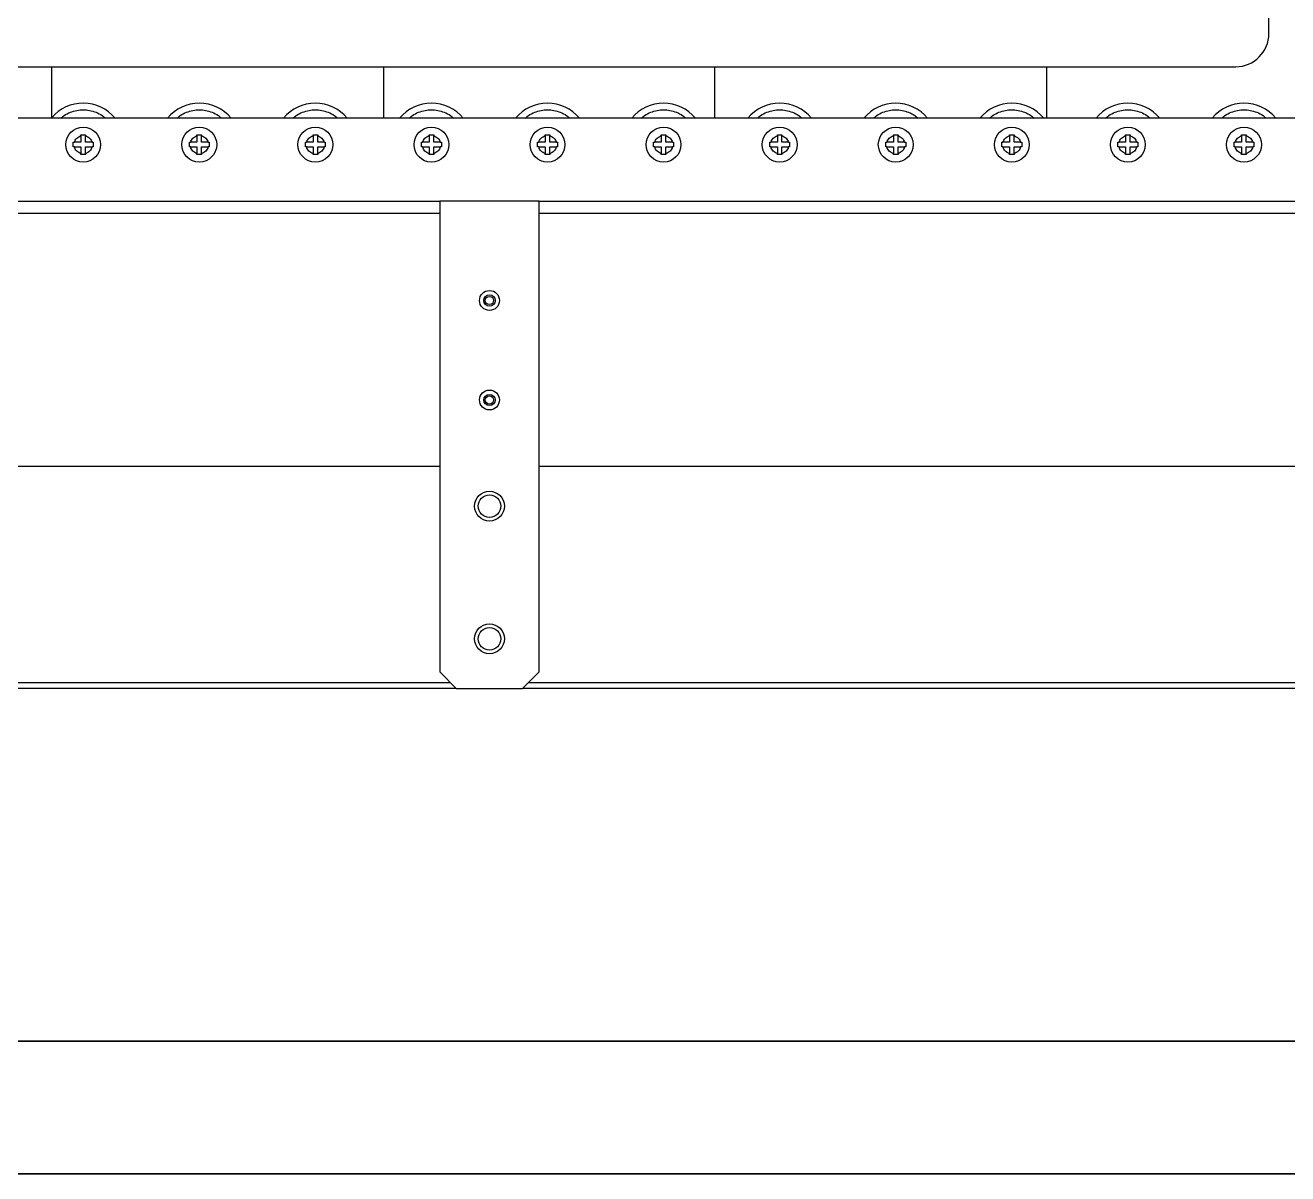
# Model space of a CAD drawing. Header units: millimetres. Extents: x 914 to 910632, y -176 to 682692.
# Drawn here: x 29562.8 to 29943.4, y 7550.1 to 7896.4 of the extents above; entities that cross this region are included whole.
import ezdxf

# ---------------------------------------------------------------- set-up
doc = ezdxf.new("R2010")
doc.units = ezdxf.units.MM
doc.layers.add('画图', color=3, linetype='Continuous', lineweight=30)

# ---------------------------------------------------------------- blocks, each defined once
blk = doc.blocks.new('SDHGSJH')
at = {"color": 7, "linetype": 'Continuous', "lineweight": 30}
for p, q in [((-1842, 504.71), (-1442, 504.71)), ((-1442, 504.71), (-1447, 499.71)), ((-1422, 504.71), (-1442, 504.71)), ((-1417, 499.71), (-1422, 504.71)), ((-1422, 504.71), (-1022, 504.71)), ((-1447, 499.71), (-1447, 357.71)), ((-1417, 357.71), (-1417, 499.71)), ((-1429.9, 447.04), (-1429.9, 447.19)), ((-1447, 437.71), (-1837, 437.71)), ((-1027, 437.71), (-1417, 437.71)), ((-1837, 361.45), (-1447, 361.45)), ((-1417, 361.45), (-1027, 361.45)), ((-1447, 357.71), (-1837, 357.71)), ((-1447, 357.71), (-1417, 357.71)), ((-1027, 357.71), (-1417, 357.71)), ((-1660.2, 343.37), (-1660.2, 343.71)), ((-1660.2, 343.71), (-1658.8, 343.71)), ((-1660.2, 343.37), (-1660.2, 341.41)), ((-1658.8, 343.71), (-1658.8, 343.37)), ((-1658.8, 341.41), (-1658.8, 343.37)), ((-1625.2, 343.37), (-1625.2, 343.71)), ((-1625.2, 343.71), (-1623.8, 343.71)), ((-1625.2, 343.37), (-1625.2, 341.41)), ((-1623.8, 343.71), (-1623.8, 343.37)), ((-1623.8, 341.41), (-1623.8, 343.37)), ((-1590.2, 343.37), (-1590.2, 343.71)), ((-1590.2, 343.71), (-1588.8, 343.71)), ((-1590.2, 343.37), (-1590.2, 341.41)), ((-1588.8, 343.71), (-1588.8, 343.37)), ((-1588.8, 341.41), (-1588.8, 343.37)), ((-1555.2, 343.37), (-1555.2, 343.71)), ((-1555.2, 343.71), (-1553.8, 343.71)), ((-1555.2, 343.37), (-1555.2, 341.41)), ((-1553.8, 343.71), (-1553.8, 343.37)), ((-1553.8, 341.41), (-1553.8, 343.37)), ((-1520.2, 343.37), (-1520.2, 343.71)), ((-1520.2, 343.71), (-1518.8, 343.71)), ((-1520.2, 343.37), (-1520.2, 341.41)), ((-1518.8, 343.71), (-1518.8, 343.37)), ((-1518.8, 341.41), (-1518.8, 343.37)), ((-1485.2, 343.37), (-1485.2, 343.71)), ((-1485.2, 343.71), (-1483.8, 343.71)), ((-1485.2, 343.37), (-1485.2, 341.41)), ((-1483.8, 343.71), (-1483.8, 343.37)), ((-1483.8, 341.41), (-1483.8, 343.37)), ((-1450.2, 343.37), (-1450.2, 343.71)), ((-1450.2, 343.71), (-1448.8, 343.71)), ((-1450.2, 343.37), (-1450.2, 341.41)), ((-1448.8, 343.71), (-1448.8, 343.37)), ((-1448.8, 341.41), (-1448.8, 343.37)), ((-1415.2, 343.37), (-1415.2, 343.71)), ((-1415.2, 343.71), (-1413.8, 343.71)), ((-1415.2, 343.37), (-1415.2, 341.41)), ((-1413.8, 343.71), (-1413.8, 343.37)), ((-1413.8, 341.41), (-1413.8, 343.37)), ((-1380.2, 343.37), (-1380.2, 343.71)), ((-1380.2, 343.71), (-1378.8, 343.71)), ((-1380.2, 343.37), (-1380.2, 341.41)), ((-1378.8, 343.71), (-1378.8, 343.37)), ((-1378.8, 341.41), (-1378.8, 343.37)), ((-1345.2, 343.37), (-1345.2, 343.71)), ((-1345.2, 343.71), (-1343.8, 343.71)), ((-1345.2, 343.37), (-1345.2, 341.41)), ((-1343.8, 343.71), (-1343.8, 343.37)), ((-1343.8, 341.41), (-1343.8, 343.37)), ((-1310.2, 343.37), (-1310.2, 343.71)), ((-1310.2, 343.71), (-1308.8, 343.71)), ((-1310.2, 343.37), (-1310.2, 341.41)), ((-1308.8, 343.71), (-1308.8, 343.37)), ((-1308.8, 341.41), (-1308.8, 343.37)), ((-1662.5, 341.41), (-1662.16, 341.41)), ((-1662.5, 340.01), (-1662.5, 341.41)), ((-1662.16, 340.01), (-1662.5, 340.01)), ((-1660.2, 341.41), (-1662.16, 341.41)), ((-1662.16, 340.01), (-1660.2, 340.01)), ((-1660.2, 340.01), (-1660.2, 338.05)), ((-1656.84, 341.41), (-1658.8, 341.41)), ((-1658.8, 338.05), (-1658.8, 340.01)), ((-1658.8, 340.01), (-1656.84, 340.01)), ((-1656.84, 341.41), (-1656.5, 341.41)), ((-1656.5, 340.01), (-1656.84, 340.01)), ((-1656.5, 341.41), (-1656.5, 340.01)), ((-1627.5, 341.41), (-1627.16, 341.41)), ((-1627.5, 340.01), (-1627.5, 341.41)), ((-1627.16, 340.01), (-1627.5, 340.01)), ((-1625.2, 341.41), (-1627.16, 341.41)), ((-1627.16, 340.01), (-1625.2, 340.01)), ((-1625.2, 340.01), (-1625.2, 338.05)), ((-1621.84, 341.41), (-1623.8, 341.41)), ((-1623.8, 338.05), (-1623.8, 340.01)), ((-1623.8, 340.01), (-1621.84, 340.01)), ((-1621.84, 341.41), (-1621.5, 341.41)), ((-1621.5, 340.01), (-1621.84, 340.01)), ((-1621.5, 341.41), (-1621.5, 340.01)), ((-1592.5, 341.41), (-1592.16, 341.41)), ((-1592.5, 340.01), (-1592.5, 341.41)), ((-1592.16, 340.01), (-1592.5, 340.01)), ((-1590.2, 341.41), (-1592.16, 341.41)), ((-1592.16, 340.01), (-1590.2, 340.01)), ((-1590.2, 340.01), (-1590.2, 338.05)), ((-1586.84, 341.41), (-1588.8, 341.41)), ((-1588.8, 338.05), (-1588.8, 340.01)), ((-1588.8, 340.01), (-1586.84, 340.01)), ((-1586.84, 341.41), (-1586.5, 341.41)), ((-1586.5, 340.01), (-1586.84, 340.01)), ((-1586.5, 341.41), (-1586.5, 340.01)), ((-1557.5, 341.41), (-1557.16, 341.41)), ((-1557.5, 340.01), (-1557.5, 341.41)), ((-1557.16, 340.01), (-1557.5, 340.01)), ((-1555.2, 341.41), (-1557.16, 341.41)), ((-1557.16, 340.01), (-1555.2, 340.01)), ((-1555.2, 340.01), (-1555.2, 338.05)), ((-1551.84, 341.41), (-1553.8, 341.41)), ((-1553.8, 338.05), (-1553.8, 340.01)), ((-1553.8, 340.01), (-1551.84, 340.01)), ((-1551.84, 341.41), (-1551.5, 341.41)), ((-1551.5, 340.01), (-1551.84, 340.01)), ((-1551.5, 341.41), (-1551.5, 340.01)), ((-1522.5, 341.41), (-1522.16, 341.41)), ((-1522.5, 340.01), (-1522.5, 341.41)), ((-1522.16, 340.01), (-1522.5, 340.01)), ((-1520.2, 341.41), (-1522.16, 341.41)), ((-1522.16, 340.01), (-1520.2, 340.01)), ((-1520.2, 340.01), (-1520.2, 338.05)), ((-1516.84, 341.41), (-1518.8, 341.41)), ((-1518.8, 338.05), (-1518.8, 340.01)), ((-1518.8, 340.01), (-1516.84, 340.01)), ((-1516.84, 341.41), (-1516.5, 341.41)), ((-1516.5, 340.01), (-1516.84, 340.01)), ((-1516.5, 341.41), (-1516.5, 340.01)), ((-1487.5, 341.41), (-1487.16, 341.41)), ((-1487.5, 340.01), (-1487.5, 341.41)), ((-1487.16, 340.01), (-1487.5, 340.01)), ((-1485.2, 341.41), (-1487.16, 341.41)), ((-1487.16, 340.01), (-1485.2, 340.01)), ((-1485.2, 340.01), (-1485.2, 338.05)), ((-1481.84, 341.41), (-1483.8, 341.41)), ((-1483.8, 338.05), (-1483.8, 340.01)), ((-1483.8, 340.01), (-1481.84, 340.01)), ((-1481.84, 341.41), (-1481.5, 341.41)), ((-1481.5, 340.01), (-1481.84, 340.01)), ((-1481.5, 341.41), (-1481.5, 340.01)), ((-1452.5, 341.41), (-1452.16, 341.41)), ((-1452.5, 340.01), (-1452.5, 341.41)), ((-1452.16, 340.01), (-1452.5, 340.01)), ((-1450.2, 341.41), (-1452.16, 341.41)), ((-1452.16, 340.01), (-1450.2, 340.01)), ((-1450.2, 340.01), (-1450.2, 338.05)), ((-1446.84, 341.41), (-1448.8, 341.41)), ((-1448.8, 338.05), (-1448.8, 340.01)), ((-1448.8, 340.01), (-1446.84, 340.01)), ((-1446.84, 341.41), (-1446.5, 341.41)), ((-1446.5, 340.01), (-1446.84, 340.01)), ((-1446.5, 341.41), (-1446.5, 340.01)), ((-1417.5, 341.41), (-1417.16, 341.41)), ((-1417.5, 340.01), (-1417.5, 341.41)), ((-1417.16, 340.01), (-1417.5, 340.01)), ((-1415.2, 341.41), (-1417.16, 341.41)), ((-1417.16, 340.01), (-1415.2, 340.01)), ((-1415.2, 340.01), (-1415.2, 338.05)), ((-1411.84, 341.41), (-1413.8, 341.41)), ((-1413.8, 338.05), (-1413.8, 340.01)), ((-1413.8, 340.01), (-1411.84, 340.01)), ((-1411.84, 341.41), (-1411.5, 341.41)), ((-1411.5, 340.01), (-1411.84, 340.01)), ((-1411.5, 341.41), (-1411.5, 340.01)), ((-1382.5, 341.41), (-1382.16, 341.41)), ((-1382.5, 340.01), (-1382.5, 341.41)), ((-1382.16, 340.01), (-1382.5, 340.01)), ((-1380.2, 341.41), (-1382.16, 341.41)), ((-1382.16, 340.01), (-1380.2, 340.01)), ((-1380.2, 340.01), (-1380.2, 338.05)), ((-1376.84, 341.41), (-1378.8, 341.41)), ((-1378.8, 338.05), (-1378.8, 340.01)), ((-1378.8, 340.01), (-1376.84, 340.01)), ((-1376.84, 341.41), (-1376.5, 341.41)), ((-1376.5, 340.01), (-1376.84, 340.01)), ((-1376.5, 341.41), (-1376.5, 340.01)), ((-1347.5, 341.41), (-1347.16, 341.41)), ((-1347.5, 340.01), (-1347.5, 341.41)), ((-1347.16, 340.01), (-1347.5, 340.01)), ((-1345.2, 341.41), (-1347.16, 341.41)), ((-1347.16, 340.01), (-1345.2, 340.01)), ((-1345.2, 340.01), (-1345.2, 338.05)), ((-1341.84, 341.41), (-1343.8, 341.41)), ((-1343.8, 338.05), (-1343.8, 340.01)), ((-1343.8, 340.01), (-1341.84, 340.01)), ((-1341.84, 341.41), (-1341.5, 341.41)), ((-1341.5, 340.01), (-1341.84, 340.01)), ((-1341.5, 341.41), (-1341.5, 340.01)), ((-1312.5, 341.41), (-1312.16, 341.41)), ((-1312.5, 340.01), (-1312.5, 341.41)), ((-1312.16, 340.01), (-1312.5, 340.01)), ((-1310.2, 341.41), (-1312.16, 341.41)), ((-1312.16, 340.01), (-1310.2, 340.01)), ((-1310.2, 340.01), (-1310.2, 338.05)), ((-1306.84, 341.41), (-1308.8, 341.41)), ((-1308.8, 338.05), (-1308.8, 340.01)), ((-1308.8, 340.01), (-1306.84, 340.01)), ((-1306.84, 341.41), (-1306.5, 341.41)), ((-1306.5, 340.01), (-1306.84, 340.01)), ((-1306.5, 341.41), (-1306.5, 340.01)), ((-1660.2, 337.71), (-1660.2, 338.05)), ((-1658.8, 337.71), (-1660.2, 337.71)), ((-1658.8, 338.05), (-1658.8, 337.71)), ((-1625.2, 337.71), (-1625.2, 338.05)), ((-1623.8, 337.71), (-1625.2, 337.71)), ((-1623.8, 338.05), (-1623.8, 337.71)), ((-1590.2, 337.71), (-1590.2, 338.05)), ((-1588.8, 337.71), (-1590.2, 337.71)), ((-1588.8, 338.05), (-1588.8, 337.71)), ((-1555.2, 337.71), (-1555.2, 338.05)), ((-1553.8, 337.71), (-1555.2, 337.71)), ((-1553.8, 338.05), (-1553.8, 337.71)), ((-1520.2, 337.71), (-1520.2, 338.05)), ((-1518.8, 337.71), (-1520.2, 337.71)), ((-1518.8, 338.05), (-1518.8, 337.71)), ((-1485.2, 337.71), (-1485.2, 338.05)), ((-1483.8, 337.71), (-1485.2, 337.71)), ((-1483.8, 338.05), (-1483.8, 337.71)), ((-1450.2, 337.71), (-1450.2, 338.05)), ((-1448.8, 337.71), (-1450.2, 337.71)), ((-1448.8, 338.05), (-1448.8, 337.71)), ((-1415.2, 337.71), (-1415.2, 338.05)), ((-1413.8, 337.71), (-1415.2, 337.71)), ((-1413.8, 338.05), (-1413.8, 337.71)), ((-1380.2, 337.71), (-1380.2, 338.05)), ((-1378.8, 337.71), (-1380.2, 337.71)), ((-1378.8, 338.05), (-1378.8, 337.71)), ((-1345.2, 337.71), (-1345.2, 338.05)), ((-1343.8, 337.71), (-1345.2, 337.71)), ((-1343.8, 338.05), (-1343.8, 337.71)), ((-1310.2, 337.71), (-1310.2, 338.05)), ((-1308.8, 337.71), (-1310.2, 337.71)), ((-1308.8, 338.05), (-1308.8, 337.71)), ((-1819.5, 332.71), (-981, 332.71)), ((-1600, 317.21), (-1600, 332.71)), ((-1500, 332.71), (-1500, 317.21)), ((-1400, 317.21), (-1400, 332.71)), ((-1300, 332.59), (-1300, 317.21)), ((-987, 317.21), (-1657, 317.21)), ((-1667, 307.21), (-1667, 162.21))]:
    blk.add_line(p, q, dxfattribs=at)
at = {"color": 8, "linetype": 'Continuous', "lineweight": 30}
for p, q in [((-1840.26, 502.98), (-1443.74, 502.98)), ((-1420.26, 502.98), (-1023.74, 502.98))]:
    blk.add_line(p, q, dxfattribs=at)
at = {"color": 7, "linetype": 'Continuous', "lineweight": 30}
for centre, radius in [((-1432, 489.71), 4.5), ((-1432, 489.71), 3.4), ((-1432, 449.71), 4.5), ((-1432, 449.71), 3.4), ((-1432, 417.71), 3), ((-1432, 417.71), 1.7), ((-1432, 417.71), 1.25), ((-1432, 387.71), 3), ((-1432, 387.71), 1.7), ((-1432, 387.71), 1.25), ((-1659.5, 340.71), 5.25), ((-1624.5, 340.71), 5.25), ((-1589.5, 340.71), 5.25), ((-1554.5, 340.71), 5.25), ((-1519.5, 340.71), 5.25), ((-1484.5, 340.71), 5.25), ((-1449.5, 340.71), 5.25), ((-1414.5, 340.71), 5.25), ((-1379.5, 340.71), 5.25), ((-1344.5, 340.71), 5.25), ((-1309.5, 340.71), 5.25)]:
    blk.add_circle(centre, radius, dxfattribs=at)
for centre, radius, start, end in [((-1659.5, 340.71), 12.5, 219.7918, 320.2082), ((-1624.5, 340.71), 12.5, 219.7918, 320.2082), ((-1589.5, 340.71), 12.5, 219.7918, 320.2082), ((-1554.5, 340.71), 12.5, 219.7918, 320.2082), ((-1519.5, 340.71), 12.5, 219.7918, 320.2082), ((-1484.5, 340.71), 12.5, 219.7918, 320.2082), ((-1449.5, 340.71), 12.5, 219.7918, 320.2082), ((-1414.5, 340.71), 12.5, 219.7918, 320.2082), ((-1379.5, 340.71), 12.5, 219.7918, 320.2082), ((-1344.5, 340.71), 12.5, 219.7918, 320.2082), ((-1309.5, 340.71), 12.5, 219.7918, 319.4642), ((-1657, 307.21), 10, 90, 180)]:
    blk.add_arc(centre, radius, start, end, dxfattribs=at)
for points, knots in [([(-1662.16, 341.41), (-1662.08, 341.64), (-1661.92, 342.1), (-1661.47, 342.68), (-1660.88, 343.14), (-1660.43, 343.29), (-1660.2, 343.37)], [0, 0, 0, 0, 0.2456202, 0.5000027, 0.754418, 1, 1, 1, 1]), ([(-1658.8, 343.37), (-1658.57, 343.29), (-1658.12, 343.14), (-1657.53, 342.68), (-1657.08, 342.1), (-1656.92, 341.64), (-1656.84, 341.41)], [0, 0, 0, 0, 0.245619, 0.5, 0.754381, 1, 1, 1, 1]), ([(-1627.16, 341.41), (-1627.08, 341.64), (-1626.92, 342.1), (-1626.47, 342.68), (-1625.88, 343.14), (-1625.43, 343.29), (-1625.2, 343.37)], [0, 0, 0, 0, 0.245601, 0.500005, 0.754383, 1, 1, 1, 1]), ([(-1623.8, 343.37), (-1623.57, 343.29), (-1623.12, 343.14), (-1622.53, 342.68), (-1622.08, 342.1), (-1621.92, 341.64), (-1621.84, 341.41)], [0, 0, 0, 0, 0.2455859, 0.5000051, 0.7543916, 1, 1, 1, 1]), ([(-1592.16, 341.41), (-1592.08, 341.64), (-1591.92, 342.1), (-1591.47, 342.68), (-1590.88, 343.14), (-1590.43, 343.29), (-1590.2, 343.37)], [0, 0, 0, 0, 0.245619, 0.5, 0.754381, 1, 1, 1, 1]), ([(-1588.8, 343.37), (-1588.57, 343.29), (-1588.12, 343.14), (-1587.53, 342.68), (-1587.08, 342.1), (-1586.92, 341.64), (-1586.84, 341.41)], [0, 0, 0, 0, 0.245582, 0.4999973, 0.7543798, 1, 1, 1, 1]), ([(-1557.16, 341.41), (-1557.08, 341.64), (-1556.92, 342.1), (-1556.47, 342.68), (-1555.88, 343.14), (-1555.43, 343.29), (-1555.2, 343.37)], [0, 0, 0, 0, 0.2456202, 0.5000027, 0.754418, 1, 1, 1, 1]), ([(-1553.8, 343.37), (-1553.57, 343.29), (-1553.12, 343.14), (-1552.53, 342.68), (-1552.08, 342.1), (-1551.92, 341.64), (-1551.84, 341.41)], [0, 0, 0, 0, 0.245582, 0.4999973, 0.7543798, 1, 1, 1, 1]), ([(-1522.16, 341.41), (-1522.08, 341.64), (-1521.92, 342.1), (-1521.47, 342.68), (-1520.88, 343.14), (-1520.43, 343.29), (-1520.2, 343.37)], [0, 0, 0, 0, 0.2456084, 0.4999949, 0.7544141, 1, 1, 1, 1]), ([(-1518.8, 343.37), (-1518.57, 343.29), (-1518.12, 343.14), (-1517.53, 342.68), (-1517.08, 342.1), (-1516.92, 341.64), (-1516.84, 341.41)], [0, 0, 0, 0, 0.245619, 0.5, 0.754381, 1, 1, 1, 1]), ([(-1487.16, 341.41), (-1487.08, 341.64), (-1486.92, 342.1), (-1486.47, 342.68), (-1485.88, 343.14), (-1485.43, 343.29), (-1485.2, 343.37)], [0, 0, 0, 0, 0.245619, 0.5, 0.754381, 1, 1, 1, 1]), ([(-1483.8, 343.37), (-1483.57, 343.29), (-1483.12, 343.14), (-1482.53, 342.68), (-1482.08, 342.1), (-1481.92, 341.64), (-1481.84, 341.41)], [0, 0, 0, 0, 0.2455859, 0.5000051, 0.7543916, 1, 1, 1, 1]), ([(-1452.16, 341.41), (-1452.08, 341.64), (-1451.92, 342.1), (-1451.47, 342.68), (-1450.88, 343.14), (-1450.43, 343.29), (-1450.2, 343.37)], [0, 0, 0, 0, 0.2456202, 0.5000027, 0.754418, 1, 1, 1, 1]), ([(-1448.8, 343.37), (-1448.57, 343.29), (-1448.12, 343.14), (-1447.53, 342.68), (-1447.08, 342.1), (-1446.92, 341.64), (-1446.84, 341.41)], [0, 0, 0, 0, 0.245582, 0.4999973, 0.7543798, 1, 1, 1, 1]), ([(-1417.16, 341.41), (-1417.08, 341.64), (-1416.92, 342.1), (-1416.47, 342.68), (-1415.88, 343.14), (-1415.43, 343.29), (-1415.2, 343.37)], [0, 0, 0, 0, 0.2456202, 0.5000027, 0.754418, 1, 1, 1, 1]), ([(-1413.8, 343.37), (-1413.57, 343.29), (-1413.12, 343.14), (-1412.53, 342.68), (-1412.08, 342.1), (-1411.92, 341.64), (-1411.84, 341.41)], [0, 0, 0, 0, 0.245619, 0.5, 0.754381, 1, 1, 1, 1]), ([(-1382.16, 341.41), (-1382.08, 341.64), (-1381.92, 342.1), (-1381.47, 342.68), (-1380.88, 343.14), (-1380.43, 343.29), (-1380.2, 343.37)], [0, 0, 0, 0, 0.2456084, 0.4999949, 0.7544141, 1, 1, 1, 1]), ([(-1378.8, 343.37), (-1378.57, 343.29), (-1378.12, 343.14), (-1377.53, 342.68), (-1377.08, 342.1), (-1376.92, 341.64), (-1376.84, 341.41)], [0, 0, 0, 0, 0.2455859, 0.5000051, 0.7543916, 1, 1, 1, 1]), ([(-1347.16, 341.41), (-1347.08, 341.64), (-1346.92, 342.1), (-1346.47, 342.68), (-1345.88, 343.14), (-1345.43, 343.29), (-1345.2, 343.37)], [0, 0, 0, 0, 0.245619, 0.5, 0.754381, 1, 1, 1, 1]), ([(-1343.8, 343.37), (-1343.57, 343.29), (-1343.12, 343.14), (-1342.53, 342.68), (-1342.08, 342.1), (-1341.92, 341.64), (-1341.84, 341.41)], [0, 0, 0, 0, 0.245582, 0.4999973, 0.7543798, 1, 1, 1, 1]), ([(-1312.16, 341.41), (-1312.08, 341.64), (-1311.92, 342.1), (-1311.47, 342.68), (-1310.88, 343.14), (-1310.43, 343.29), (-1310.2, 343.37)], [0, 0, 0, 0, 0.2456202, 0.5000027, 0.754418, 1, 1, 1, 1]), ([(-1308.8, 343.37), (-1308.57, 343.29), (-1308.12, 343.14), (-1307.53, 342.68), (-1307.08, 342.1), (-1306.92, 341.64), (-1306.84, 341.41)], [0, 0, 0, 0, 0.245582, 0.4999973, 0.7543798, 1, 1, 1, 1]), ([(-1660.2, 338.05), (-1660.43, 338.13), (-1660.88, 338.29), (-1661.47, 338.75), (-1661.92, 339.33), (-1662.08, 339.79), (-1662.16, 340.01)], [0, 0, 0, 0, 0.245583, 0.5, 0.754417, 1, 1, 1, 1]), ([(-1656.84, 340.01), (-1656.92, 339.79), (-1657.08, 339.33), (-1657.53, 338.75), (-1658.12, 338.29), (-1658.57, 338.13), (-1658.8, 338.05)], [0, 0, 0, 0, 0.245582, 0.4999973, 0.7543798, 1, 1, 1, 1]), ([(-1625.2, 338.05), (-1625.43, 338.13), (-1625.88, 338.29), (-1626.47, 338.75), (-1626.92, 339.33), (-1627.08, 339.79), (-1627.16, 340.01)], [0, 0, 0, 0, 0.245618, 0.499998, 0.754436, 1, 1, 1, 1]), ([(-1621.84, 340.01), (-1621.92, 339.79), (-1622.08, 339.33), (-1622.53, 338.75), (-1623.12, 338.29), (-1623.57, 338.13), (-1623.8, 338.05)], [0, 0, 0, 0, 0.245572, 0.499992, 0.754413, 1, 1, 1, 1]), ([(-1590.2, 338.05), (-1590.43, 338.13), (-1590.88, 338.29), (-1591.47, 338.75), (-1591.92, 339.33), (-1592.08, 339.79), (-1592.16, 340.01)], [0, 0, 0, 0, 0.2456202, 0.5000027, 0.754418, 1, 1, 1, 1]), ([(-1586.84, 340.01), (-1586.92, 339.79), (-1587.08, 339.33), (-1587.53, 338.75), (-1588.12, 338.29), (-1588.57, 338.13), (-1588.8, 338.05)], [0, 0, 0, 0, 0.245583, 0.5, 0.754417, 1, 1, 1, 1]), ([(-1555.2, 338.05), (-1555.43, 338.13), (-1555.88, 338.29), (-1556.47, 338.75), (-1556.92, 339.33), (-1557.08, 339.79), (-1557.16, 340.01)], [0, 0, 0, 0, 0.245583, 0.5, 0.754417, 1, 1, 1, 1]), ([(-1551.84, 340.01), (-1551.92, 339.79), (-1552.08, 339.33), (-1552.53, 338.75), (-1553.12, 338.29), (-1553.57, 338.13), (-1553.8, 338.05)], [0, 0, 0, 0, 0.245583, 0.5, 0.754417, 1, 1, 1, 1]), ([(-1520.2, 338.05), (-1520.43, 338.13), (-1520.88, 338.29), (-1521.47, 338.75), (-1521.92, 339.33), (-1522.08, 339.79), (-1522.16, 340.01)], [0, 0, 0, 0, 0.2455872, 0.5000078, 0.7544284, 1, 1, 1, 1]), ([(-1516.84, 340.01), (-1516.92, 339.79), (-1517.08, 339.33), (-1517.53, 338.75), (-1518.12, 338.29), (-1518.57, 338.13), (-1518.8, 338.05)], [0, 0, 0, 0, 0.245582, 0.4999973, 0.7543798, 1, 1, 1, 1]), ([(-1485.2, 338.05), (-1485.43, 338.13), (-1485.88, 338.29), (-1486.47, 338.75), (-1486.92, 339.33), (-1487.08, 339.79), (-1487.16, 340.01)], [0, 0, 0, 0, 0.2456202, 0.5000027, 0.754418, 1, 1, 1, 1]), ([(-1481.84, 340.01), (-1481.92, 339.79), (-1482.08, 339.33), (-1482.53, 338.75), (-1483.12, 338.29), (-1483.57, 338.13), (-1483.8, 338.05)], [0, 0, 0, 0, 0.245572, 0.499992, 0.754413, 1, 1, 1, 1]), ([(-1450.2, 338.05), (-1450.43, 338.13), (-1450.88, 338.29), (-1451.47, 338.75), (-1451.92, 339.33), (-1452.08, 339.79), (-1452.16, 340.01)], [0, 0, 0, 0, 0.245583, 0.5, 0.754417, 1, 1, 1, 1]), ([(-1446.84, 340.01), (-1446.92, 339.79), (-1447.08, 339.33), (-1447.53, 338.75), (-1448.12, 338.29), (-1448.57, 338.13), (-1448.8, 338.05)], [0, 0, 0, 0, 0.245583, 0.5, 0.754417, 1, 1, 1, 1]), ([(-1415.2, 338.05), (-1415.43, 338.13), (-1415.88, 338.29), (-1416.47, 338.75), (-1416.92, 339.33), (-1417.08, 339.79), (-1417.16, 340.01)], [0, 0, 0, 0, 0.245583, 0.5, 0.754417, 1, 1, 1, 1]), ([(-1411.84, 340.01), (-1411.92, 339.79), (-1412.08, 339.33), (-1412.53, 338.75), (-1413.12, 338.29), (-1413.57, 338.13), (-1413.8, 338.05)], [0, 0, 0, 0, 0.245582, 0.4999973, 0.7543798, 1, 1, 1, 1]), ([(-1380.2, 338.05), (-1380.43, 338.13), (-1380.88, 338.29), (-1381.47, 338.75), (-1381.92, 339.33), (-1382.08, 339.79), (-1382.16, 340.01)], [0, 0, 0, 0, 0.2455872, 0.5000078, 0.7544284, 1, 1, 1, 1]), ([(-1376.84, 340.01), (-1376.92, 339.79), (-1377.08, 339.33), (-1377.53, 338.75), (-1378.12, 338.29), (-1378.57, 338.13), (-1378.8, 338.05)], [0, 0, 0, 0, 0.245572, 0.499992, 0.754413, 1, 1, 1, 1]), ([(-1345.2, 338.05), (-1345.43, 338.13), (-1345.88, 338.29), (-1346.47, 338.75), (-1346.92, 339.33), (-1347.08, 339.79), (-1347.16, 340.01)], [0, 0, 0, 0, 0.2456202, 0.5000027, 0.754418, 1, 1, 1, 1]), ([(-1341.84, 340.01), (-1341.92, 339.79), (-1342.08, 339.33), (-1342.53, 338.75), (-1343.12, 338.29), (-1343.57, 338.13), (-1343.8, 338.05)], [0, 0, 0, 0, 0.245583, 0.5, 0.754417, 1, 1, 1, 1]), ([(-1310.2, 338.05), (-1310.43, 338.13), (-1310.88, 338.29), (-1311.47, 338.75), (-1311.92, 339.33), (-1312.08, 339.79), (-1312.16, 340.01)], [0, 0, 0, 0, 0.245583, 0.5, 0.754417, 1, 1, 1, 1]), ([(-1306.84, 340.01), (-1306.92, 339.79), (-1307.08, 339.33), (-1307.53, 338.75), (-1308.12, 338.29), (-1308.57, 338.13), (-1308.8, 338.05)], [0, 0, 0, 0, 0.245583, 0.5, 0.754417, 1, 1, 1, 1])]:
    blk.add_open_spline(points, degree=3, knots=knots, dxfattribs=at)
at = {"color": 8, "linetype": 'Continuous', "lineweight": 30}
for points, knots in [([(-1652.78, 332.71), (-1653.1, 332.44), (-1653.95, 331.7), (-1655.59, 330.9), (-1657.54, 330.33), (-1659.5, 330.15), (-1661.46, 330.33), (-1663.41, 330.9), (-1665.05, 331.7), (-1665.9, 332.44), (-1666.22, 332.71)], [0, 0, 0, 0, 0.085407, 0.230073, 0.368959, 0.500004, 0.631041, 0.769934, 0.914593, 1, 1, 1, 1]), ([(-1617.78, 332.71), (-1618.1, 332.44), (-1618.95, 331.7), (-1620.59, 330.9), (-1622.54, 330.33), (-1624.5, 330.15), (-1626.46, 330.33), (-1628.41, 330.9), (-1630.05, 331.7), (-1630.9, 332.44), (-1631.22, 332.71)], [0, 0, 0, 0, 0.085407, 0.230073, 0.368959, 0.499996, 0.631041, 0.769927, 0.914593, 1, 1, 1, 1]), ([(-1582.78, 332.71), (-1583.1, 332.44), (-1583.95, 331.7), (-1585.59, 330.9), (-1587.54, 330.33), (-1589.5, 330.15), (-1591.46, 330.33), (-1593.41, 330.9), (-1595.05, 331.7), (-1595.9, 332.44), (-1596.22, 332.71)], [0, 0, 0, 0, 0.085407, 0.230066, 0.368959, 0.499996, 0.631041, 0.769927, 0.914593, 1, 1, 1, 1]), ([(-1547.78, 332.71), (-1548.1, 332.44), (-1548.95, 331.7), (-1550.59, 330.9), (-1552.54, 330.33), (-1554.5, 330.15), (-1556.46, 330.33), (-1558.41, 330.9), (-1560.05, 331.7), (-1560.9, 332.44), (-1561.22, 332.71)], [0, 0, 0, 0, 0.085407, 0.230073, 0.368967, 0.500004, 0.631041, 0.769934, 0.914593, 1, 1, 1, 1]), ([(-1512.78, 332.71), (-1513.1, 332.44), (-1513.95, 331.7), (-1515.59, 330.9), (-1517.54, 330.33), (-1519.5, 330.15), (-1521.46, 330.33), (-1523.41, 330.9), (-1525.05, 331.7), (-1525.9, 332.44), (-1526.22, 332.71)], [0, 0, 0, 0, 0.085407, 0.230073, 0.368959, 0.500004, 0.631041, 0.769934, 0.914593, 1, 1, 1, 1]), ([(-1477.78, 332.71), (-1478.1, 332.44), (-1478.95, 331.7), (-1480.59, 330.9), (-1482.54, 330.33), (-1484.5, 330.15), (-1486.46, 330.33), (-1488.41, 330.9), (-1490.05, 331.7), (-1490.9, 332.44), (-1491.22, 332.71)], [0, 0, 0, 0, 0.085407, 0.230066, 0.368959, 0.499996, 0.631041, 0.769927, 0.914593, 1, 1, 1, 1]), ([(-1442.78, 332.71), (-1443.1, 332.44), (-1443.95, 331.7), (-1445.59, 330.9), (-1447.54, 330.33), (-1449.5, 330.15), (-1451.46, 330.33), (-1453.41, 330.9), (-1455.05, 331.7), (-1455.9, 332.44), (-1456.22, 332.71)], [0, 0, 0, 0, 0.085407, 0.230066, 0.36896, 0.499997, 0.631034, 0.769928, 0.914587, 1, 1, 1, 1]), ([(-1407.78, 332.71), (-1408.1, 332.44), (-1408.95, 331.7), (-1410.59, 330.9), (-1412.54, 330.33), (-1414.5, 330.15), (-1416.46, 330.33), (-1418.41, 330.9), (-1420.05, 331.7), (-1420.9, 332.44), (-1421.22, 332.71)], [0, 0, 0, 0, 0.085407, 0.230073, 0.368959, 0.500004, 0.631041, 0.769934, 0.914593, 1, 1, 1, 1]), ([(-1372.78, 332.71), (-1373.1, 332.44), (-1373.95, 331.7), (-1375.59, 330.9), (-1377.54, 330.33), (-1379.5, 330.15), (-1381.46, 330.33), (-1383.41, 330.9), (-1385.05, 331.7), (-1385.9, 332.44), (-1386.22, 332.71)], [0, 0, 0, 0, 0.085407, 0.230073, 0.368959, 0.499996, 0.631041, 0.769927, 0.914593, 1, 1, 1, 1]), ([(-1337.78, 332.71), (-1338.1, 332.44), (-1338.95, 331.7), (-1340.59, 330.9), (-1342.54, 330.33), (-1344.5, 330.15), (-1346.46, 330.33), (-1348.41, 330.9), (-1350.05, 331.7), (-1350.9, 332.44), (-1351.22, 332.71)], [0, 0, 0, 0, 0.085407, 0.230066, 0.368959, 0.499996, 0.631041, 0.769927, 0.914593, 1, 1, 1, 1]), ([(-1302.78, 332.71), (-1303.1, 332.44), (-1303.95, 331.7), (-1305.59, 330.9), (-1307.54, 330.33), (-1309.5, 330.15), (-1311.46, 330.33), (-1313.41, 330.9), (-1315.05, 331.7), (-1315.9, 332.44), (-1316.22, 332.71)], [0, 0, 0, 0, 0.085407, 0.230073, 0.368967, 0.500004, 0.631041, 0.769934, 0.914593, 1, 1, 1, 1])]:
    blk.add_open_spline(points, degree=3, knots=knots, dxfattribs=at)
blk = doc.blocks.new('前门')
at = {"color": 4, "linetype": 'Continuous', "lineweight": 35}
for p, q in [((1174148.7, -784718.73), (1175008.7, -784718.73)), ((1174148.7, -784758.73), (1175008.7, -784758.73))]:
    blk.add_line(p, q, dxfattribs=at)

msp = doc.modelspace()

# ---------------------------------------------------------------- block references
at = {"color": 4, "lineweight": 30}
msp.add_blockref('前门', (-1144887.958, 792308.826), dxfattribs=at)
at = {"layer": '画图', "color": 4, "lineweight": 30, "rotation": 180}
msp.add_blockref('SDHGSJH', (28270.737, 8201.125), dxfattribs=at)

doc.saveas('drawing.dxf')
